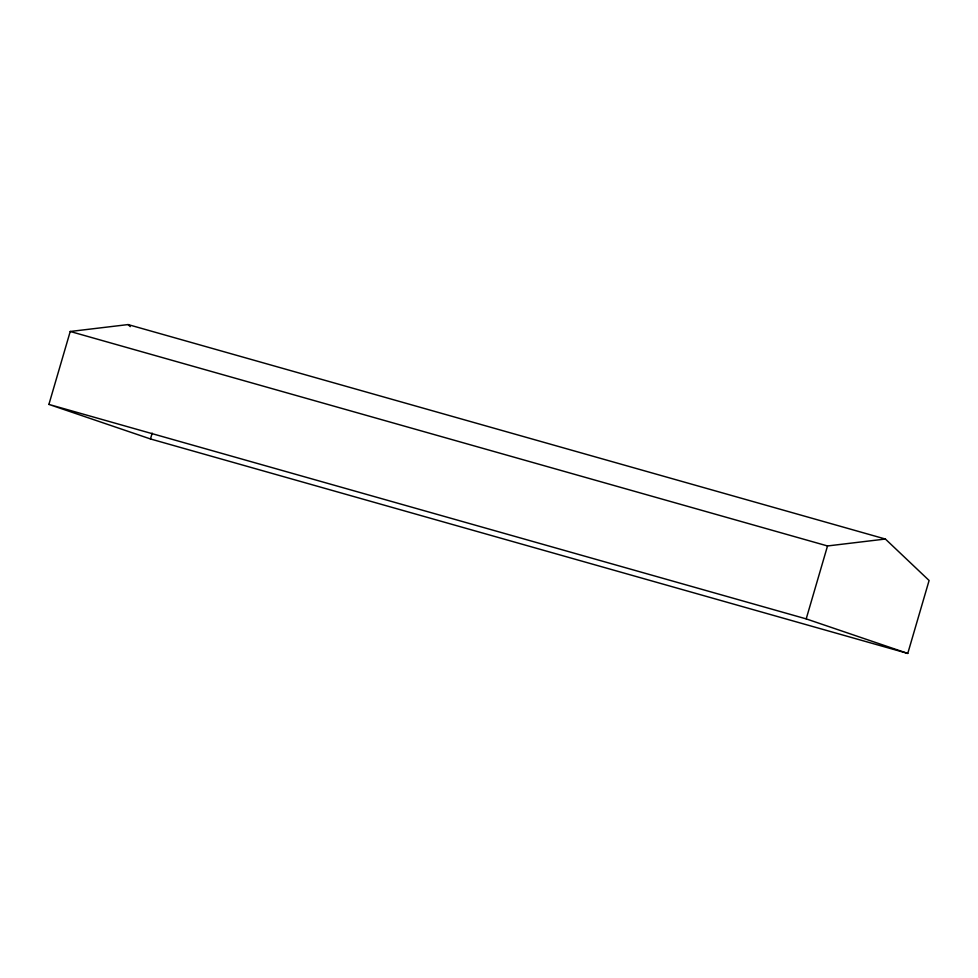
<?xml version="1.0" encoding="UTF-8"?>
<svg xmlns="http://www.w3.org/2000/svg" width="978" height="978" viewBox="0 0 978 978"><rect width="100%" height="100%" fill="white"/><g stroke="black" fill="none" stroke-linecap="round" stroke-linejoin="round"><path stroke-width="1.47" d="M48.9 404.415L70.233 331.481L128.081 324.574L885.383 539.037L929.1 580.492L907.767 653.426L150.478 438.963L48.9 404.415L806.202 618.891L907.767 653.426M150.478 438.963L152.177 433.12M806.202 618.891L827.522 545.956L885.383 539.037M70.233 331.481L827.522 545.956M128.081 324.574L130.27 326.64"/></g></svg>
